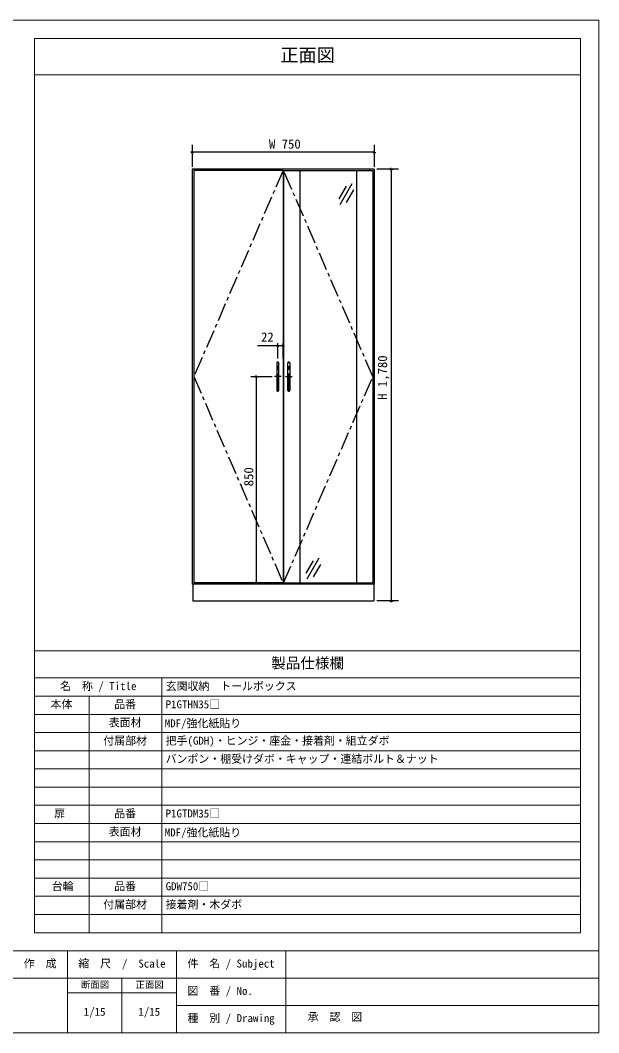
# Model space of a CAD drawing. Units: millimetres on the paper, enlarged 5 times, with parts at other scales. Extents: x -1044 to 931, y -502 to 889.
# Drawn here: x 136 to 931, y -502 to 889 of the extents above; entities that cross this region are included whole.
import ezdxf
from ezdxf.enums import TextEntityAlignment as Align

# ---------------------------------------------------------------- set-up
doc = ezdxf.new("R2010")
doc.units = ezdxf.units.MM
doc.header["$LTSCALE"] = 5
doc.header["$PDMODE"] = 32
doc.header["$PDSIZE"] = 2.5
doc.linetypes.add('CHAIN1', pattern=[8, 5, -1, 1, -1])
doc.linetypes.add('DASHED1', pattern=[1.8, 1.2, -0.6])
doc.layers.add('0-0_0', color=7, linetype='Continuous', lineweight=18)
doc.layers.add('1-0_H-SYM', color=7, linetype='DASHED1')
doc.styles.add('ＭＳ ゴシック', font='')
doc.styles.get('ＭＳ ゴシック').set_extended_font_data('MS Gothic')

msp = doc.modelspace()

# ---------------------------------------------------------------- linework, layer by layer
at = {"layer": '0-0_0'}
for p, q in [((931.044, 889.147), (931.044, -502.103)), ((156.044, 864.147), (156.044, -364.603)), ((156.044, 864.147), (906.044, 864.147)), ((906.044, 864.147), (906.044, -364.603)), ((156.044, 814.147), (906.044, 814.147)), ((156.044, 22.897), (906.044, 22.897)), ((156.044, -14.603), (906.044, -14.603)), ((331.044, -14.603), (331.044, -364.603)), ((156.044, -39.603), (906.044, -39.603)), ((231.044, -39.603), (231.044, -364.603)), ((156.044, -64.603), (906.044, -64.603)), ((156.044, -89.603), (906.044, -89.603)), ((156.044, -114.603), (906.044, -114.603)), ((156.044, -139.603), (906.044, -139.603)), ((156.044, -164.603), (906.044, -164.603)), ((156.044, -189.603), (906.044, -189.603)), ((156.044, -214.603), (906.044, -214.603)), ((156.044, -239.603), (906.044, -239.603)), ((156.044, -264.603), (906.044, -264.603)), ((156.044, -289.603), (906.044, -289.603)), ((156.044, -314.603), (906.044, -314.603)), ((156.044, -339.603), (906.044, -339.603)), ((906.044, -364.603), (156.044, -364.603)), ((156.044, -364.603), (906.044, -364.603)), ((-1043.956, -389.603), (931.044, -389.603)), ((201.044, -389.603), (201.044, -502.103)), ((351.044, -502.103), (351.044, -389.603)), ((501.044, -502.103), (501.044, -389.603)), ((931.044, -427.103), (-643.956, -427.103)), ((276.044, -427.103), (276.044, -502.103)), ((201.044, -447.103), (351.044, -447.103)), ((931.044, -464.603), (351.044, -464.603)), ((931.044, -502.103), (-1043.956, -502.103))]:
    msp.add_line(p, q, dxfattribs=at)
msp.add_lwpolyline([(-1043.956, -502.103), (-1043.956, 889.147), (931.044, 889.147)], dxfattribs=at)
at = {"layer": '1-0_H-SYM', "color": 4, "linetype": 'Continuous'}
for p, q in [((372.711, 717.828), (372.711, 687.828)), ((622.711, 717.828), (622.711, 687.828)), ((622.711, 707.828), (372.711, 707.828)), ((656.044, 684.494), (626.044, 684.494)), ((646.044, 684.494), (646.044, 91.161)), ((584.138, 661.104), (574.138, 643.783)), ((591.801, 664.377), (575.135, 635.51)), ((594.131, 656.104), (584.131, 638.783)), ((490.044, 424.415), (490.044, 445.255)), ((497.377, 424.415), (497.377, 445.255)), ((453.253, 399.494), (482.495, 399.494)), ((460.644, 116.161), (460.644, 399.494)), ((538.867, 146.533), (528.867, 129.213)), ((546.531, 149.807), (529.864, 120.939)), ((548.861, 141.533), (538.861, 124.213)), ((463.986, 116.161), (484.719, 116.161)), ((656.044, 91.161), (626.044, 91.161))]:
    msp.add_line(p, q, dxfattribs=at)
at = {"layer": '1-0_H-SYM', "linetype": 'Continuous'}
for p, q in [((372.711, 684.494), (372.711, 114.494)), ((622.711, 684.494), (372.711, 684.494)), ((374.711, 682.828), (374.711, 116.161)), ((497.377, 682.828), (374.711, 682.828)), ((379.377, 684.494), (379.377, 682.828)), ((497.377, 682.828), (497.377, 116.161)), ((498.044, 682.828), (498.044, 116.161)), ((498.044, 682.828), (620.711, 682.828)), ((520.877, 116.161), (520.877, 682.828)), ((598.877, 116.161), (598.877, 682.828)), ((616.044, 684.494), (616.044, 682.828)), ((620.711, 682.828), (620.711, 116.161)), ((622.711, 684.494), (622.711, 114.494)), ((498.044, 677.828), (497.377, 677.828)), ((488.627, 418.494), (488.627, 380.494)), ((490.961, 418.994), (489.127, 418.994)), ((491.461, 380.494), (491.461, 418.494)), ((503.961, 380.494), (503.961, 418.494)), ((504.461, 418.994), (506.294, 418.994)), ((506.794, 418.494), (506.794, 380.494)), ((489.127, 379.994), (490.961, 379.994)), ((506.294, 379.994), (504.461, 379.994)), ((622.711, 114.494), (372.711, 114.494)), ((497.377, 116.161), (374.711, 116.161)), ((379.377, 116.161), (379.377, 114.494)), ((498.044, 121.161), (497.377, 121.161)), ((498.044, 116.161), (620.711, 116.161)), ((616.044, 116.161), (616.044, 114.494)), ((622.044, 114.494), (622.044, 91.161))]:
    msp.add_line(p, q, dxfattribs=at)
at = {"layer": '1-0_H-SYM', "color": 4, "linetype": 'CHAIN1'}
for p, q in [((490.044, 378.607), (490.044, 420.063)), ((505.377, 378.607), (505.377, 420.063)), ((494.593, 399.494), (485.495, 399.494)), ((500.829, 399.494), (509.926, 399.494))]:
    msp.add_line(p, q, dxfattribs=at)
at = {"layer": '1-0_H-SYM', "linetype": 'CHAIN1'}
for p, q in [((492.474, 399.494), (487.447, 399.494)), ((502.947, 399.494), (507.975, 399.494))]:
    msp.add_line(p, q, dxfattribs=at)
at = {"layer": '1-0_H-SYM', "color": 4, "linetype": 'CHAIN1'}
for points in [[(497.377, 682.828), (374.711, 399.494), (497.377, 116.161)], [(498.044, 116.161), (620.711, 399.494), (498.044, 682.828)]]:
    msp.add_lwpolyline(points, dxfattribs=at)
at = {"layer": '1-0_H-SYM', "color": 4, "linetype": 'Continuous'}
msp.add_lwpolyline([(497.377, 441.922), (490.044, 441.922), (462.298, 441.922)], dxfattribs=at)
at = {"layer": '1-0_H-SYM', "linetype": 'Continuous'}
msp.add_lwpolyline([(373.377, 114.494), (373.377, 91.161), (622.044, 91.161)], dxfattribs=at)
for centre, start, end in [((489.127, 418.494), 90, 180), ((490.961, 418.494), 0, 90), ((504.461, 418.494), 90, 180), ((506.294, 418.494), 0, 90), ((489.127, 380.494), 180, 270), ((490.961, 380.494), 270, 0), ((504.461, 380.494), 180, 270), ((506.294, 380.494), 270, 0)]:
    msp.add_arc(centre, 0.5, start, end, dxfattribs=at)
at = {"layer": '1-0_H-SYM', "color": 4}
for p in [(372.711, 707.828), (622.711, 707.828), (646.044, 684.494), (490.044, 441.922), (497.377, 441.922), (460.644, 399.494), (460.644, 116.161), (646.044, 91.161)]:
    msp.add_point(p, dxfattribs=at)

# ---------------------------------------------------------------- texts
at = {"layer": '0-0_0', "style": 'ＭＳ ゴシック'}
for s, height, p in [('正面図', 18.33, (493.544, 826.647)), ('製品仕様欄', 14.66, (481.044, -5.853)), ('名\u3000称 / Title', 11, (191.044, -34.603)), ('玄関収納\u3000トールボックス', 11, (336.044, -34.603)), ('本体', 11, (177.871, -59.603)), ('品番', 11, (265.419, -59.603)), ('P1GTHN35□', 11, (336.044, -59.603)), ('表面材', 11, (257.919, -84.603)), ('MDF/強化紙貼り', 11, (334.794, -85.728)), ('付属部材', 11, (250.419, -109.603)), ('把手(GDH)・ヒンジ・座金・接着剤・組立ダボ', 11, (336.044, -109.603)), ('バンポン・棚受けダボ・キャップ・連結ボルト＆ナット', 11, (336.044, -134.603)), ('扉', 11, (182.919, -209.603)), ('品番', 11, (265.419, -209.603)), ('P1GTDM35□', 11, (336.044, -209.603)), ('表面材', 11, (257.919, -234.603)), ('MDF/強化紙貼り', 11, (334.794, -235.728)), ('台輪', 11, (179.582, -309.603)), ('品番', 11, (265.419, -309.603)), ('GDW750□', 11, (336.044, -309.603)), ('付属部材', 11, (250.419, -334.603)), ('接着剤・木ダボ', 11, (336.044, -334.603)), ('作\u3000成', 11, (141.044, -415.853)), ('縮\u3000尺\u3000/\u3000Scale', 11, (216.044, -415.853)), ('件\u3000名 / Subject', 11, (366.044, -415.853)), ('断面図', 9.164, (219.794, -443.353)), ('正面図', 9.164, (294.794, -443.353)), ('図\u3000番 / No.', 11, (365.965, -453.353)), ('1/15', 11, (223.544, -482.103)), ('1/15', 11, (298.544, -482.103)), ('種\u3000別 / Drawing', 11, (366.044, -490.853)), ('承\u3000認\u3000図', 11, (531.13, -489.068))]:
    msp.add_text(s, height=height, dxfattribs=at).set_placement(p, align=Align.BOTTOM_LEFT)
at = {"layer": '1-0_H-SYM', "style": 'ＭＳ ゴシック'}
for s, p in [('W 750', (477.977, 708.839)), ('22', (467.044, 443.554))]:
    msp.add_text(s, height=12.83, dxfattribs=at).set_placement(p, align=Align.BOTTOM_LEFT)
for s, p in [('H 1,780', (644.198, 367.55)), ('850', (460.405, 248.757))]:
    msp.add_text(s, height=12.83, rotation=90, dxfattribs=at).set_placement(p, align=Align.BOTTOM_LEFT)

doc.saveas('drawing.dxf')
